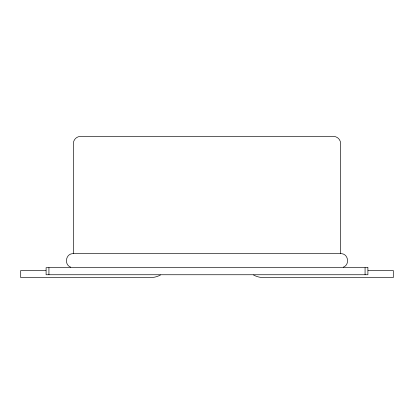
<?xml version="1.0" encoding="UTF-8"?>
<svg xmlns="http://www.w3.org/2000/svg" width="414" height="414" viewBox="0 0 414 414"><rect width="100%" height="100%" fill="white"/><g stroke="black" fill="none" stroke-linecap="round" stroke-linejoin="round"><path stroke-width="0.62" d="M343.309 267.149C349.892 264.846 348.479 254.16 341.529 253.637L72.471 253.637C65.521 254.16 64.108 264.846 70.69 267.149M45.871 270.513L20.7 270.513L20.7 277.566L150.546 277.566A20.467 20.467 0 0 0 160.487 274.989M368.129 270.513L393.3 270.513L393.3 277.566L263.454 277.566A20.467 20.467 0 0 1 253.513 274.989M365.07 267.687L365.07 274.746M340.603 253.699L340.603 143.487C340.686 139.709 337.306 136.351 333.534 136.434L80.466 136.434C76.693 136.351 73.314 139.709 73.397 143.487L73.397 253.699M48.93 267.687L48.93 274.746M367.896 267.687L46.104 267.687L46.104 274.746L367.896 274.746L367.896 267.687"/></g></svg>
